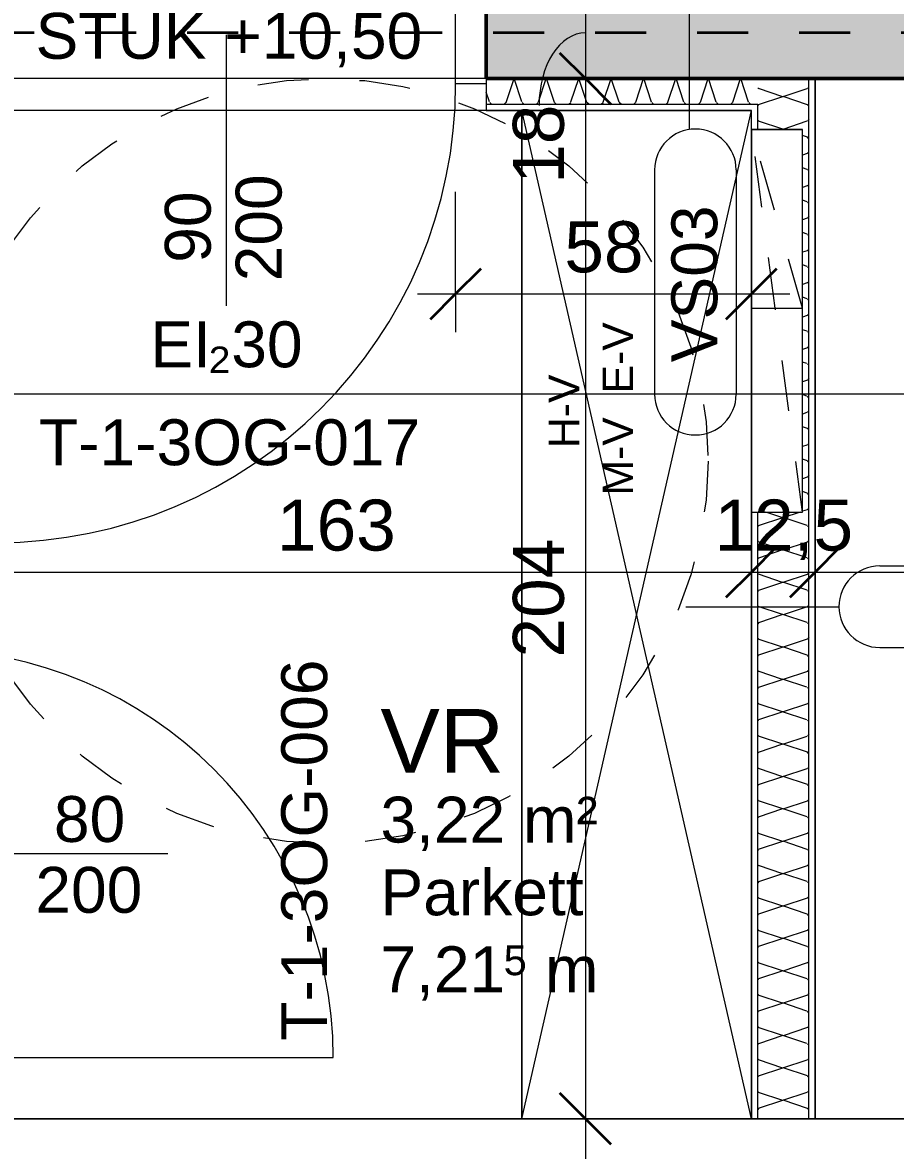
# Model space of a CAD drawing. Header units: metres. Extents: x 3.3 to 48.5, y 58.8 to 100.4.
# Drawn here: x 30.299 to 32.01, y 76.198 to 78.41 of the extents above; entities that cross this region are included whole.
import ezdxf

# ---------------------------------------------------------------- set-up
doc = ezdxf.new("R2010")
doc.units = ezdxf.units.M
doc.linetypes.add('Strich Punkt Mittel', pattern=[0.015875, 0.00635, -0.004763, 0, -0.004763])
doc.linetypes.add('Verdeckt', pattern=[0.003, 0.002, -0.001])
for name, color, linetype, lineweight in [('A_2D', 7, 'Continuous', 13), ('A_Bemassung-50_', 4, 'Continuous', 9), ('A_Bemassung_', 4, 'Continuous', 9), ('A_Beschriftung_', 7, 'Continuous', 9), ('A_Decken', 8, 'Continuous', 13), ('A_Durchbruch', 7, 'Verdeckt', 5), ('A_Moebel', 6, 'Continuous', 13), ('A_Raeume', 7, 'Continuous', 13), ('A_Raeume_', 7, 'Continuous', 5), ('A_Raeume_Beschriftung_', 7, 'Continuous', 9), ('A_Raster_', 1, 'Continuous', 9), ('A_Tueren', 31, 'Continuous', 13), ('A_Waende', 7, 'Continuous', 13), ('Text', 130, 'Continuous', 9)]:
    doc.layers.add(name, color=color, linetype=linetype, lineweight=lineweight)
doc.styles.add('Arial_2', font='arial.ttf', dxfattribs={"height": 0.09})
doc.styles.add('Arial_3', font='arial.ttf', dxfattribs={"height": 0.125})
doc.styles.add('Arial_4', font='arial.ttf', dxfattribs={"height": 0.05849})
doc.styles.add('Arial_5', font='arial.ttf', dxfattribs={"height": 0.1})
doc.styles.add('Arial_7', font='arial.ttf', dxfattribs={"height": 0.06})
doc.styles.add('Segoe UI Symbol', font='seguisym.ttf', dxfattribs={"height": 0.09})
doc.dimstyles.new('WGA-Bemaßung', dxfattribs={"dimscale": 0.3048, "dimtxt": 0.102026, "dimasz": 0.328084, "dimexe": 0.246063, "dimexo": 0.0625, "dimgap": 0.04101, "dimtad": 1, "dimdec": 1, "dimlfac": 100, "dimrnd": 0.5, "dimdsep": 46, "dimtxsty": 'Arial_5', "dimblk1": 'OBLIQUE', "dimblk2": 'OBLIQUE', "dimsah": 1, "dimcen": 0.09, "dimdle": 0.246063, "dimazin": 2, "dimtfac": 1, "dimtdec": 4, "dimtix": 1, "dimtmove": 0, "dimatfit": 3, "dimfxl": 0.656168, "dimfxlon": 1, "dimtvp": 1, "dimtolj": 1, "dimtzin": 0, "dimarcsym": 2})
doc.dimstyles.new('WGA-Bemaßung_1', dxfattribs={"dimscale": 0.3048, "dimtxt": 0.102026, "dimasz": 0.328084, "dimexe": 0.246063, "dimexo": 0.0625, "dimgap": 0.04101, "dimtad": 1, "dimdec": 1, "dimlfac": 100, "dimrnd": 0.5, "dimdsep": 46, "dimtxsty": 'Arial_5', "dimblk1": 'OBLIQUE', "dimblk2": 'OBLIQUE', "dimsah": 1, "dimcen": 0.09, "dimdle": 0.246063, "dimazin": 2, "dimtfac": 1, "dimtdec": 4, "dimtix": 1, "dimtmove": 1, "dimatfit": 3, "dimfxl": 0.656168, "dimfxlon": 1, "dimtvp": 1, "dimtolj": 1, "dimtzin": 0, "dimarcsym": 2})
doc.dimstyles.new('WGA-Bemaßung_3', dxfattribs={"dimscale": 0.3048, "dimtxt": 0.102026, "dimasz": 0.328084, "dimexe": 0.246063, "dimexo": 0.0625, "dimgap": 0.04101, "dimtad": 1, "dimdec": 1, "dimlfac": 100, "dimrnd": 0.5, "dimdsep": 46, "dimtxsty": 'Arial_5', "dimblk1": 'OBLIQUE', "dimblk2": 'OBLIQUE', "dimsah": 1, "dimcen": 0.09, "dimdle": 0.246063, "dimazin": 2, "dimtfac": 1, "dimtdec": 4, "dimtix": 1, "dimtmove": 0, "dimatfit": 3, "dimfxl": 0.656168, "dimfxlon": 1, "dimtvp": 1, "dimtolj": 1, "dimtzin": 0, "dimarcsym": 2})

# ---------------------------------------------------------------- blocks, each defined once
blk = doc.blocks.new('UZ_D1 - SL_0900x2000_Wohnungstür-5426849-263_PP_03DG_BT1')
at = {"layer": 'A_Tueren', "lineweight": 5}
for p, q in [((0.45, 0.1), (0.45, 1)), ((-0.51, 0.1), (-0.45, 0.1)), ((-0.45, 0.1), (-0.45, -0.1)), ((0.45, 0.1), (0.45, -0.1)), ((0.51, 0.1), (0.45, 0.1)), ((-0.45, -0.1), (-0.51, -0.1)), ((0.45, -0.1), (0.51, -0.1))]:
    blk.add_line(p, q, dxfattribs=at)
blk.add_arc((0.45, 0.1), 0.9, 90, 180, dxfattribs=at)
blk = doc.blocks.new('UZ_D1 - SL_0800x2000_Zimmertür_Stahlzarge_GK-7175609-263_PP_03DG_BT1')
at = {"layer": 'A_Tueren', "lineweight": 5}
for p, q in [((0.4, 0.06), (0.4, 0.86)), ((-0.46, 0.06), (-0.4, 0.06)), ((-0.4, 0.06), (-0.4, -0.06)), ((0.4, 0.06), (0.4, -0.06)), ((0.46, 0.06), (0.4, 0.06)), ((-0.4, -0.06), (-0.46, -0.06)), ((0.4, -0.06), (0.46, -0.06))]:
    blk.add_line(p, q, dxfattribs=at)
blk.add_arc((0.4, 0.06), 0.8, 90, 180, dxfattribs=at)
blk = doc.blocks.new('Moeb_Schrank - Sideboard_50cm-11541006-263_PP_03DG_BT1')
at = {"layer": 'A_Moebel', "color": 8}
for p, q in [((2.04, 0), (0, 0)), ((0, -0.6), (0, 0)), ((0, 0), (2.04, 0)), ((2.04, -0.6), (2.04, 0)), ((2.04, 0), (2.04, -0.6)), ((2.04, -0.6), (0, -0.6))]:
    blk.add_line(p, q, dxfattribs=at)
blk = doc.blocks.new('Allg_Verteiler_Wand - H-V-11052844-263_PP_03DG_BT1')
at = {"layer": 'A_2D', "lineweight": 5}
for p, q in [((0.525, 0.0625), (0.125, 0.0625)), ((0.125, 0.0625), (0.125, -0.0375)), ((0.875, 0.0625), (0.525, 0.0625)), ((0.875, -0.0375), (0.875, 0.0625)), ((0.875, 0.0625), (0.875, -0.0375)), ((0.125, -0.0375), (0.525, -0.0375)), ((0.125, -0.0375), (0.525, -0.0375)), ((0.525, -0.0375), (0.875, -0.0375)), ((0.525, -0.0375), (0.875, -0.0375))]:
    blk.add_line(p, q, dxfattribs=at)
at = {"layer": 'A_Durchbruch'}
for p, q in [((0.125, 0.0625), (0.125, -0.0375)), ((0.125, 0.0625), (0.125, -0.0375)), ((0.525, 0.0158), (0.875, 0.0625)), ((0.525, 0.0158), (0.875, 0.0625)), ((0.875, 0.0625), (0.875, -0.0375)), ((0.125, -0.0375), (0.525, 0.0158)), ((0.125, -0.0375), (0.525, 0.0158))]:
    blk.add_line(p, q, dxfattribs=at)
blk = doc.blocks.new('Allg_Verteiler_Wand - E-V-11052843-263_PP_03DG_BT1')
at = {"layer": 'A_2D', "lineweight": 5}
for p, q in [((0.475, 0.0625), (0.125, 0.0625)), ((0.125, 0.0625), (0.125, -0.0375)), ((0.475, -0.0375), (0.475, 0.0625)), ((0.475, 0.0625), (0.475, -0.0375)), ((0.125, -0.0375), (0.475, -0.0375)), ((0.125, -0.0375), (0.475, -0.0375))]:
    blk.add_line(p, q, dxfattribs=at)
at = {"layer": 'A_Durchbruch'}
for p, q in [((0.125, -0.0375), (0.475, 0.0625)), ((0.125, 0.0625), (0.125, -0.0375)), ((0.125, -0.0375), (0.475, 0.0625)), ((0.125, 0.0625), (0.125, -0.0375)), ((0.475, 0.0625), (0.475, -0.0375))]:
    blk.add_line(p, q, dxfattribs=at)
blk = doc.blocks.new('Moeb_Schrank - Schrank_2m-10185431-263_PP_03DG_BT1')
at = {"layer": 'A_Moebel', "color": 8}
for p, q in [((0, 0), (1.9775, 0.45)), ((0, 0.45), (1.9775, 0)), ((1.9775, 0.45), (0, 0.45)), ((0, 0.45), (0, 0)), ((0, 0), (0, 0.45)), ((0, 0.45), (1.9775, 0.45)), ((1.9775, 0), (1.9775, 0.45)), ((1.9775, 0.45), (1.9775, 0)), ((0, 0), (1.59, 0)), ((1.19, 0), (0, 0)), ((1.59, 0), (1.19, 0)), ((1.59, 0), (1.94, 0)), ((1.94, 0), (1.59, 0)), ((1.94, 0), (1.9775, 0))]:
    blk.add_line(p, q, dxfattribs=at)
blk = doc.blocks.new('BS_Tuer_PP - unten-10002439-263_PP_03DG_BT1')
at = {"layer": 'A_Beschriftung_'}
blk.add_line((0, 0.000124), (0, -0.010513), dxfattribs=at)
blk = doc.blocks.new('BS_Tuer_PP - rechts-10002445-263_PP_03DG_BT1')
at = {"layer": 'A_Beschriftung_'}
blk.add_line((0, 0.000124), (0, -0.010513), dxfattribs=at)
blk = doc.blocks.new('BS_Wand_Lollipop - rechts_oben-2026913-263_PP_03DG_BT1')
at = {"layer": 'A_Beschriftung_'}
for p, q in [((0.0046, 0.0016), (0.0134, 0.0016)), ((-0.003, 0), (0.003, 0)), ((0.0046, -0.0016), (0.0134, -0.0016))]:
    blk.add_line(p, q, dxfattribs=at)
for centre, start, end in [((0.0046, 0), 90, 270), ((0.0134, 0), 270, 90)]:
    blk.add_arc(centre, 0.0016, start, end, dxfattribs=at)
blk = doc.blocks.new('DIMBLOCK353-263_PP_03DG_BT1')
at = {"layer": 'A_Bemassung-50_', "lineweight": 35, "transparency": 16777216}
for p, q in [((31.4023, 78.4805), (31.3523, 78.5305)), ((31.4023, 78.4805), (31.4523, 78.4305)), ((31.4023, 78.3005), (31.3523, 78.3505)), ((31.4023, 78.3005), (31.4523, 78.2505))]:
    blk.add_line(p, q, dxfattribs=at)
at = {"layer": 'A_Bemassung-50_', "transparency": 16777216}
for p, q in [((31.4023, 78.4805), (31.3273, 78.4805)), ((31.4023, 78.4805), (31.4023, 78.3005)), ((31.4023, 78.4805), (31.6023, 78.4805)), ((31.4023, 78.3005), (31.3273, 78.3005)), ((31.4023, 78.3005), (31.6023, 78.3005))]:
    blk.add_line(p, q, dxfattribs=at)
blk.add_ellipse((31.4023, 78.248), major_axis=(0, 0.1425), ratio=0.638576, start_param=0, end_param=1.570796, dxfattribs=at)
at = {"layer": 'A_Bemassung-50_', "color": 0, "transparency": 16777216, "insert": (31.2599, 78.0942), "char_height": 0.1, "width": 0.184588, "attachment_point": 1, "rotation": 90, "line_spacing_factor": 0.941778, "style": 'Arial_5'}
blk.add_mtext('18', dxfattribs=at)
blk = doc.blocks.new('_Oblique')
at = {"color": 0, "linetype": 'ByBlock', "lineweight": -2}
blk.add_line((-0.5, -0.5), (0.5, 0.5), dxfattribs=at)
blk = doc.blocks.new('DIMBLOCK354-263_PP_03DG_BT1')
at = {"layer": 'A_Bemassung-50_', "lineweight": 35, "transparency": 16777216}
for p, q in [((31.4023, 78.3005), (31.3523, 78.3505)), ((31.4023, 78.3005), (31.4523, 78.2505)), ((31.4023, 76.2605), (31.3523, 76.3105)), ((31.4023, 76.2605), (31.4523, 76.2105))]:
    blk.add_line(p, q, dxfattribs=at)
at = {"layer": 'A_Bemassung-50_', "transparency": 16777216}
for p, q in [((31.4023, 78.3005), (31.3273, 78.3005)), ((31.4023, 78.3005), (31.4023, 76.2605)), ((31.4023, 78.3005), (31.6023, 78.3005)), ((31.4023, 76.2605), (31.3273, 76.2605)), ((31.4023, 76.2605), (31.6023, 76.2605))]:
    blk.add_line(p, q, dxfattribs=at)
at = {"layer": 'A_Bemassung-50_', "color": 0, "transparency": 16777216, "insert": (31.2599, 77.1651), "char_height": 0.1, "width": 0.276883, "attachment_point": 1, "rotation": 90, "line_spacing_factor": 0.941778, "style": 'Arial_5'}
blk.add_mtext('204', dxfattribs=at)
blk = doc.blocks.new('DIMBLOCK355-263_PP_03DG_BT1')
at = {"layer": 'A_Bemassung-50_', "lineweight": 35, "transparency": 16777216}
for p, q in [((31.4023, 76.2605), (31.3523, 76.3105)), ((31.4023, 76.2605), (31.4523, 76.2105)), ((31.4023, 74.098), (31.3523, 74.148)), ((31.4023, 74.098), (31.4523, 74.048))]:
    blk.add_line(p, q, dxfattribs=at)
at = {"layer": 'A_Bemassung-50_', "transparency": 16777216}
for p, q in [((31.4023, 76.2605), (31.3273, 76.2605)), ((31.4023, 76.2605), (31.4023, 74.023)), ((31.4023, 76.2605), (31.6023, 76.2605)), ((31.4023, 74.098), (31.3273, 74.098)), ((31.4023, 74.098), (31.6023, 74.098))]:
    blk.add_line(p, q, dxfattribs=at)
at = {"layer": 'A_Bemassung-50_', "color": 0, "transparency": 16777216, "insert": (31.2599, 75.0058), "char_height": 0.1, "width": 0.416266, "attachment_point": 1, "rotation": 90, "line_spacing_factor": 0.941778, "style": 'Arial_5'}
blk.add_mtext('216,5', dxfattribs=at)
blk = doc.blocks.new('DIMBLOCK425-263_PP_03DG_BT1')
at = {"layer": 'A_Bemassung-50_', "transparency": 16777216}
for p, q in [((31.1477, 77.8782), (31.1477, 78.0782)), ((31.7277, 77.8782), (31.7277, 78.0782)), ((31.0727, 77.8782), (31.8027, 77.8782)), ((31.1477, 77.8782), (31.1477, 77.8032)), ((31.7277, 77.8782), (31.7277, 77.8032))]:
    blk.add_line(p, q, dxfattribs=at)
at = {"layer": 'A_Bemassung-50_', "lineweight": 35, "transparency": 16777216}
for p, q in [((31.1477, 77.8782), (31.1977, 77.9282)), ((31.7277, 77.8782), (31.7777, 77.9282)), ((31.1477, 77.8782), (31.0977, 77.8282)), ((31.7277, 77.8782), (31.6777, 77.8282))]:
    blk.add_line(p, q, dxfattribs=at)
at = {"layer": 'A_Bemassung-50_', "color": 0, "transparency": 16777216, "insert": (31.3608, 78.0206), "char_height": 0.1, "width": 0.184588, "attachment_point": 1, "line_spacing_factor": 0.941778, "style": 'Arial_5'}
blk.add_mtext('58', dxfattribs=at)
blk = doc.blocks.new('DIMBLOCK494-263_PP_03DG_BT1')
at = {"layer": 'A_Bemassung-50_', "transparency": 16777216}
for p, q in [((30.0977, 77.3326), (30.0977, 77.5326)), ((31.7277, 77.3326), (31.7277, 77.5326)), ((30.0977, 77.3326), (31.7277, 77.3326)), ((30.0977, 77.3326), (30.0977, 77.2576)), ((31.7277, 77.3326), (31.7277, 77.2576))]:
    blk.add_line(p, q, dxfattribs=at)
at = {"layer": 'A_Bemassung-50_', "lineweight": 35, "transparency": 16777216}
for p, q in [((30.0977, 77.3326), (30.1477, 77.3826)), ((31.7277, 77.3326), (31.7777, 77.3826)), ((30.0977, 77.3326), (30.0477, 77.2826)), ((31.7277, 77.3326), (31.6777, 77.2826))]:
    blk.add_line(p, q, dxfattribs=at)
at = {"layer": 'A_Bemassung-50_', "color": 0, "transparency": 16777216, "insert": (30.7973, 77.4749), "char_height": 0.1, "width": 0.276883, "attachment_point": 1, "line_spacing_factor": 0.941778, "style": 'Arial_5'}
blk.add_mtext('163', dxfattribs=at)
blk = doc.blocks.new('DIMBLOCK495-263_PP_03DG_BT1')
at = {"layer": 'A_Bemassung-50_', "transparency": 16777216}
for p, q in [((31.7277, 77.3326), (31.7277, 77.5326)), ((31.8527, 77.3326), (31.8527, 77.5326)), ((31.7277, 77.3326), (31.8527, 77.3326)), ((31.7277, 77.3326), (31.7277, 77.2576)), ((31.8527, 77.3326), (31.8527, 77.2576))]:
    blk.add_line(p, q, dxfattribs=at)
at = {"layer": 'A_Bemassung-50_', "lineweight": 35, "transparency": 16777216}
for p, q in [((31.7277, 77.3326), (31.7777, 77.3826)), ((31.8527, 77.3326), (31.9027, 77.3826)), ((31.7277, 77.3326), (31.6777, 77.2826)), ((31.8527, 77.3326), (31.8027, 77.2826))]:
    blk.add_line(p, q, dxfattribs=at)
at = {"layer": 'A_Bemassung-50_', "color": 0, "transparency": 16777216, "insert": (31.6552, 77.4749), "char_height": 0.1, "width": 0.323972, "attachment_point": 1, "line_spacing_factor": 0.941778, "style": 'Arial_5'}
blk.add_mtext('12,5', dxfattribs=at)
blk = doc.blocks.new('DIMBLOCK496-263_PP_03DG_BT1')
at = {"layer": 'A_Bemassung-50_', "transparency": 16777216}
for p, q in [((31.8527, 77.3326), (31.8527, 77.5326)), ((35.6477, 77.3326), (35.6477, 77.5326)), ((31.8527, 77.3326), (35.6477, 77.3326)), ((31.8527, 77.3326), (31.8527, 77.2576)), ((35.6477, 77.3326), (35.6477, 77.2576))]:
    blk.add_line(p, q, dxfattribs=at)
at = {"layer": 'A_Bemassung-50_', "lineweight": 35, "transparency": 16777216}
for p, q in [((31.8527, 77.3326), (31.9027, 77.3826)), ((35.6477, 77.3326), (35.6977, 77.3826)), ((31.8527, 77.3326), (31.8027, 77.2826)), ((35.6477, 77.3326), (35.5977, 77.2826))]:
    blk.add_line(p, q, dxfattribs=at)
at = {"layer": 'A_Bemassung-50_', "color": 0, "transparency": 16777216, "insert": (33.5767, 77.4749), "char_height": 0.1, "width": 0.416266, "attachment_point": 1, "line_spacing_factor": 0.941778, "style": 'Arial_5'}
blk.add_mtext('379,5', dxfattribs=at)
blk = doc.blocks.new('DIMBLOCK513-263_PP_03DG_BT1')
at = {"layer": 'A_Bemassung-50_', "transparency": 16777216}
for p, q in [((30.0027, 77.6826), (30.0027, 77.8826)), ((38.8827, 77.6826), (38.8827, 77.8826)), ((30.0027, 77.6826), (38.8827, 77.6826)), ((30.0027, 77.6826), (30.0027, 77.6076)), ((38.8827, 77.6826), (38.8827, 77.6076))]:
    blk.add_line(p, q, dxfattribs=at)
at = {"layer": 'A_Bemassung-50_', "lineweight": 35, "transparency": 16777216}
for p, q in [((30.0027, 77.6826), (30.0527, 77.7326)), ((38.8827, 77.6826), (38.9327, 77.7326)), ((30.0027, 77.6826), (29.9527, 77.6326)), ((38.8827, 77.6826), (38.8327, 77.6326))]:
    blk.add_line(p, q, dxfattribs=at)
at = {"layer": 'A_Bemassung-50_', "color": 0, "transparency": 16777216, "insert": (34.3273, 77.8249), "char_height": 0.1, "width": 0.276883, "attachment_point": 1, "line_spacing_factor": 0.941778, "style": 'Arial_5'}
blk.add_mtext('888', dxfattribs=at)
blk = doc.blocks.new('BS_Wand_Lollipop - links_unten-2026911-263_PP_03DG_BT1')
at = {"layer": 'A_Beschriftung_'}
for p, q in [((-0.00467, 0.001367), (-0.01347, 0.001367)), ((-0.003087, 0), (0.003, 0)), ((-0.00467, -0.001833), (-0.01347, -0.001833))]:
    blk.add_line(p, q, dxfattribs=at)
for centre, start, end in [((-0.01347, -0.000233), 90, 270), ((-0.00467, -0.000233), 270, 90)]:
    blk.add_arc(centre, 0.0016, start, end, dxfattribs=at)

msp = doc.modelspace()

# ---------------------------------------------------------------- hatches: boundary and pattern name
at = {"layer": 'A_Waende', "lineweight": 5}
h = msp.add_hatch(dxfattribs=at)
h.set_pattern_fill('FP_4', color=250, style=0, pattern_type=2)
h.set_pattern_definition([(45, (0, 0), (-0.08980256, 0.08980256), []), (45, (0.0898, 0), (-0.08980256, 0.08980256), [0.0635, -0.03175])])
h.paths.add_polyline_path([(30.1509, 78.3005), (30.1877, 78.3005), (30.1877, 78.4805), (22.0727, 78.4805), (22.0727, 78.3005), (30.1359, 78.3005)])
h.paths.add_polyline_path([(16.5927, 78.3005), (21.0527, 78.3005), (21.0527, 78.4805), (15.0327, 78.4805), (15.0327, 78.3005), (16.5777, 78.3005)])
h.paths.add_polyline_path([(38.8302, 78.3005), (39.0827, 78.3005), (39.0827, 78.4805), (31.2077, 78.4805), (31.2077, 78.3005), (38.8152, 78.3005)])
h = msp.add_hatch(dxfattribs=at)
h.set_pattern_fill('FP_93', color=250, angle=45, style=0, pattern_type=2)
h.set_pattern_definition([(45, (30.91259, 78.23783), (0.127003, 0.254), [0.02245, -0.15715]), (45, (30.95996, 78.34885), (0.1270034, 0.254), [0.02245, -0.15715]), (45, (30.97623, 78.23783), (0.1270034, 0.254), [0.02245, -0.15715]), (45, (31.0236, 78.34885), (0.1270034, 0.254), [0.02245, -0.15715]), (71.565, (30.92885, 78.254093), (0.1270007, 0.5079977), [0.0502, -0.35141]), (71.565, (30.944407, 78.302177), (0.1270007, 0.5079977), [0.0502, -0.35141]), (71.565, (30.99249, 78.254093), (0.1270007, 0.5079977), [0.0502, -0.35141]), (71.565, (31.00734, 78.30147), (0.1270007, 0.5079977), [0.0502, -0.35141]), (135, (30.92885, 78.34885), (0.127003, -0.254), [0.02245, -0.15715]), (135, (30.97623, 78.23783), (0.1270034, -0.254), [0.02245, -0.15715]), (135, (30.99178, 78.34955), (0.1270034, -0.254), [0.02245, -0.15715]), (135, (31.03987, 78.23783), (0.1270034, -0.254), [0.02245, -0.15715]), (108.435, (30.944407, 78.302177), (0.1270007, -0.5079977), [0.0502, -0.35141]), (108.435, (30.959963, 78.254093), (0.1270007, -0.5079977), [0.0502, -0.35141]), (108.435, (31.00734, 78.30147), (0.1270007, -0.5079977), [0.0502, -0.35141]), (108.435, (31.023603, 78.254093), (0.1270007, -0.5079977), [0.0502, -0.35141])])
h.paths.add_polyline_path([(30.0527, 78.2505), (30.1877, 78.2505), (30.1877, 78.3005), (30.0527, 78.3005)])
h.paths.add_polyline_path([(31.6438, 78.2505), (31.7402, 78.2505), (31.7402, 78.3005), (31.2077, 78.3005), (31.2077, 78.2505), (31.5463, 78.2505)])
h = msp.add_hatch(dxfattribs=at)
h.set_pattern_fill('FP_62', color=250, angle=225, style=0, pattern_type=2)
h.set_pattern_definition([(135, (31.85304, 77.28041), (-0.254, 0.1270034), [0.02245, -0.15715]), (135, (31.74132, 77.32849), (-0.254, 0.1270034), [0.02245, -0.15715]), (135, (31.85304, 77.34405), (-0.254, 0.1270034), [0.02245, -0.15715]), (135, (31.74202, 77.39142), (-0.254, 0.1270034), [0.02245, -0.15715]), (161.565, (31.836776, 77.29667), (-0.5079977, 0.1270007), [0.0502, -0.35141]), (161.565, (31.788692, 77.312227), (-0.5079977, 0.1270007), [0.0502, -0.35141]), (161.565, (31.836776, 77.36031), (-0.5079977, 0.1270007), [0.0502, -0.35141]), (161.565, (31.788692, 77.375867), (-0.5079977, 0.1270007), [0.0502, -0.35141]), (225, (31.74132, 77.29596), (0.254, 0.1270034), [0.02245, -0.15715]), (225, (31.85304, 77.34405), (0.254, 0.1270034), [0.02245, -0.15715]), (225, (31.74132, 77.3596), (0.254, 0.1270034), [0.02245, -0.15715]), (225, (31.85304, 77.40769), (0.254, 0.1270034), [0.02245, -0.15715]), (198.435, (31.788692, 77.312227), (0.5079977, 0.1270007), [0.0502, -0.35141]), (198.435, (31.836776, 77.327783), (0.5079977, 0.1270007), [0.0502, -0.35141]), (198.435, (31.788692, 77.375867), (0.5079977, 0.1270007), [0.0502, -0.35141]), (198.435, (31.836776, 77.391423), (0.5079977, 0.1270007), [0.0502, -0.35141])])
h.paths.add_polyline_path([(31.8402, 76.2605), (31.8402, 78.3005), (31.7402, 78.3005), (31.7402, 78.2005), (31.8277, 78.2005), (31.8277, 77.4505), (31.7402, 77.4505), (31.7402, 76.2605)])

# ---------------------------------------------------------------- linework, layer by layer
at = {"layer": 'A_2D', "linetype": 'Verdeckt', "lineweight": 5}
msp.add_circle((30.8927, 77.5505), 0.75, dxfattribs=at)
at = {"layer": 'A_Decken'}
for p, q in [((31.2077, 78.3005), (30.1877, 78.3005)), ((31.8527, 78.3005), (31.8527, 76.2605)), ((31.7277, 76.2605), (31.7277, 77.4505))]:
    msp.add_line(p, q, dxfattribs=at)
at = {"layer": 'A_Raeume', "color": 8, "linetype": 'Verdeckt'}
for p, q in [((31.2777, 76.2605), (30.0977, 76.2605)), ((31.7277, 76.2605), (31.2777, 76.2605))]:
    msp.add_line(p, q, dxfattribs=at)
at = {"layer": 'A_Raeume_', "flags": 128}
for points in [[(30.0977, 74.098), (35.6477, 74.098), (35.6477, 78.3005), (31.8527, 78.3005), (31.8527, 78.2692), (31.8527, 76.2605), (30.0977, 76.2605), (30.0977, 76.0805), (30.0977, 75.9275)], [(30.0977, 78.238), (30.0977, 77.953), (30.0977, 77.9055), (30.0977, 77.793), (30.0977, 76.2605), (31.7277, 76.2605), (31.7277, 78.238)]]:
    msp.add_lwpolyline(points, close=True, dxfattribs=at)
at = {"layer": 'A_Raster_', "linetype": 'Strich Punkt Mittel', "lineweight": 35}
msp.add_line((48.1215, 78.3905), (3.8074, 78.3905), dxfattribs=at)
at = {"layer": 'A_Waende', "color": 10, "lineweight": 50}
for p, q in [((31.2077, 78.4805), (31.2077, 78.3005)), ((31.2077, 78.3005), (35.6602, 78.3005))]:
    msp.add_line(p, q, dxfattribs=at)
at = {"layer": 'A_Waende', "color": 250, "lineweight": 5}
for p, q in [((31.2077, 78.3005), (31.2077, 78.2505)), ((31.7402, 76.2605), (31.8402, 76.2605))]:
    msp.add_line(p, q, dxfattribs=at)
at = {"layer": 'A_Waende'}
for p, q in [((31.8402, 76.2605), (31.8402, 78.3005)), ((31.2077, 78.2505), (31.2077, 78.238)), ((31.2077, 78.2505), (31.7402, 78.2505)), ((31.7402, 78.2005), (31.7402, 78.2505)), ((31.2077, 78.238), (31.7277, 78.238)), ((31.7277, 77.4505), (31.7277, 78.238)), ((31.7402, 76.2605), (31.7402, 77.4505)), ((31.7277, 76.2605), (31.7402, 76.2605)), ((31.8402, 76.2605), (31.8527, 76.2605))]:
    msp.add_line(p, q, dxfattribs=at)

# ---------------------------------------------------------------- block references
at = {"layer": 'A_2D', "rotation": 89.99999999999908}
for name, p in [('Allg_Verteiler_Wand - H-V-11052844-263_PP_03DG_BT1', (31.7902, 77.3255)), ('Allg_Verteiler_Wand - E-V-11052843-263_PP_03DG_BT1', (31.7902, 77.7255))]:
    msp.add_blockref(name, p, dxfattribs=at)
at = {"layer": 'A_Beschriftung_', "xscale": 49.99999999999998, "yscale": 49.99999999999998, "zscale": 49.99999999999998}
for name, p, rotation in [('BS_Wand_Lollipop - links_unten-2026911-263_PP_03DG_BT1', (31.6062, 78.3551), 89.99999999999991), ('BS_Tuer_PP - rechts-10002445-263_PP_03DG_BT1', (30.0577, 76.7805), 89.9999999999984)]:
    msp.add_blockref(name, p, dxfattribs=dict(at, rotation=rotation))
for name, p in [('BS_Tuer_PP - unten-10002439-263_PP_03DG_BT1', (30.6977, 78.3805)), ('BS_Wand_Lollipop - rechts_oben-2026913-263_PP_03DG_BT1', (31.7494, 77.2648))]:
    msp.add_blockref(name, p, dxfattribs=at)
at = {"layer": 'A_Moebel', "color": 8}
for name, p, rotation in [('Moeb_Schrank - Sideboard_50cm-11541006-263_PP_03DG_BT1', (32.4527, 78.3005), 270.0000000000003), ('Moeb_Schrank - Schrank_2m-10185431-263_PP_03DG_BT1', (31.7277, 76.2605), 89.99999999999972)]:
    msp.add_blockref(name, p, dxfattribs=dict(at, rotation=rotation))
at = {"layer": 'A_Tueren'}
for name, p, rotation in [('UZ_D1 - SL_0900x2000_Wohnungstür-5426849-263_PP_03DG_BT1', (30.6977, 78.3905), 180), ('UZ_D1 - SL_0800x2000_Zimmertür_Stahlzarge_GK-7175609-263_PP_03DG_BT1', (30.0477, 76.7805), 269.9999999999985)]:
    msp.add_blockref(name, p, dxfattribs=dict(at, rotation=rotation))

# ---------------------------------------------------------------- texts
at = {"layer": 'A_Beschriftung_', "char_height": 0.09, "attachment_point": 1}
for s, insert, width, style in [('STUK +10,50', (30.324, 78.4294), 0.905907, 'Arial_2'), ('EI', (30.549, 77.8244), 0.136287, 'Arial_2'), ('30', (30.7078, 77.8244), 0.168354, 'Arial_2'), ('₂', (30.6615, 77.8244), 0.056118, 'Segoe UI Symbol'), ('T-1-3OG-017', (30.3308, 77.6323), 0.889873, 'Arial_2'), ('80', (30.36, 76.8934), 0.168354, 'Arial_2'), ('200', (30.3236, 76.7545), 0.252532, 'Arial_2')]:
    msp.add_mtext(s, dxfattribs=dict(at, insert=insert, width=width, style=style))
at = {"layer": 'A_Beschriftung_', "char_height": 0.09, "attachment_point": 1, "rotation": 90, "style": 'Arial_2'}
for s, insert, width in [('200', (30.7164, 77.903), 0.252532), ('90', (30.5775, 77.9394), 0.168354), ('VS03', (31.5708, 77.7442), 0.368776), ('T-1-3OG-006', (30.8058, 76.4136), 0.889873)]:
    msp.add_mtext(s, dxfattribs=dict(at, insert=insert, width=width))
at = {"layer": 'A_Raeume_Beschriftung_', "attachment_point": 1}
for s, insert, char_height, width, style in [('VR', (31.0003, 77.0641), 0.125, 0.292616, 'Arial_3'), ('3,22 m²', (31.0003, 76.8922), 0.09, 0.505063, 'Arial_2'), ('Parkett', (31.0003, 76.7496), 0.09, 0.464979, 'Arial_2'), ('7,21', (31.0003, 76.5987), 0.09, 0.292616, 'Arial_2'), ('5', (31.2418, 76.6006), 0.0585, 0.056118, 'Arial_4'), (' m', (31.2881, 76.5987), 0.09, 0.164346, 'Arial_2')]:
    msp.add_mtext(s, dxfattribs=dict(at, insert=insert, char_height=char_height, width=width, style=style))
at = {"layer": 'Text', "color": 7, "char_height": 0.06, "attachment_point": 1, "rotation": 90, "style": 'Arial_7'}
for s, insert, width in [('M-V  E-V', (31.4358, 77.4828), 0.43692), ('    H-V', (31.33, 77.4828), 0.30865)]:
    msp.add_mtext(s, dxfattribs=dict(at, insert=insert, width=width))

# ---------------------------------------------------------------- dimensions: what is measured, and where the dimension line sits
at = {"layer": 'A_Bemassung_'}
dim = msp.add_linear_dim(base=(31.4023, 78.3005), p1=(31.6023, 78.4805), p2=(31.6023, 78.3005), angle=90, dimstyle='WGA-Bemaßung_1', override={"dimpost": '<>', "dimfxl": 0.18}, dxfattribs=at)
dim.commit()
dim.dimension.update_dxf_attribs({"geometry": 'DIMBLOCK353-263_PP_03DG_BT1', "text_midpoint": (31.3266, 78.1865), "dimtype": 160, "text_rotation": 90})
for base, p1, p2, override, picture, middle in [((31.4023, 76.2605), (31.6023, 78.3005), (31.6023, 76.2605), {"dimpost": '<>', "dimfxl": 2.04}, 'DIMBLOCK354-263_PP_03DG_BT1', (31.3387, 77.2805)), ((31.4022613683, 74.0979984321), (31.6022613683, 76.2604984321), (31.6022613683, 74.0979984321), {"dimpost": '<>', "dimfxl": 2.1625}, 'DIMBLOCK355-263_PP_03DG_BT1', (31.3387040692, 75.1792484321))]:
    dim = msp.add_linear_dim(base=base, p1=p1, p2=p2, angle=90, dimstyle='WGA-Bemaßung', override=override, dxfattribs=at)
    dim.commit()
    dim.dimension.update_dxf_attribs({"geometry": picture, "text_midpoint": middle})
for base, p1, p2, override, picture, middle in [((31.7277, 77.8782), (31.1477, 78.0782), (31.7277, 78.0782), {"dimpost": '<>', "dimfxl": 0.58}, 'DIMBLOCK425-263_PP_03DG_BT1', (31.4377, 77.9418)), ((38.8827, 77.6826), (30.0027, 77.8826), (38.8827, 77.8826), {"dimpost": '<>', "dimfxl": 8.88}, 'DIMBLOCK513-263_PP_03DG_BT1', (34.4427, 77.7462)), ((31.7277, 77.3326), (30.0977, 77.5326), (31.7277, 77.5326), {"dimpost": '<>', "dimfxl": 1.63}, 'DIMBLOCK494-263_PP_03DG_BT1', (30.9127, 77.3962)), ((31.8527, 77.3326), (31.7277, 77.5326), (31.8527, 77.5326), {"dimpost": '<>', "dimfxl": 0.125}, 'DIMBLOCK495-263_PP_03DG_BT1', (31.7902, 77.3962)), ((35.6477, 77.3326), (31.8527, 77.5326), (35.6477, 77.5326), {"dimpost": '<>', "dimfxl": 3.795}, 'DIMBLOCK496-263_PP_03DG_BT1', (33.7502, 77.3962))]:
    dim = msp.add_linear_dim(base=base, p1=p1, p2=p2, dimstyle='WGA-Bemaßung_3', override=override, dxfattribs=at)
    dim.commit()
    dim.dimension.update_dxf_attribs({"geometry": picture, "text_midpoint": middle})

doc.saveas('drawing.dxf')
